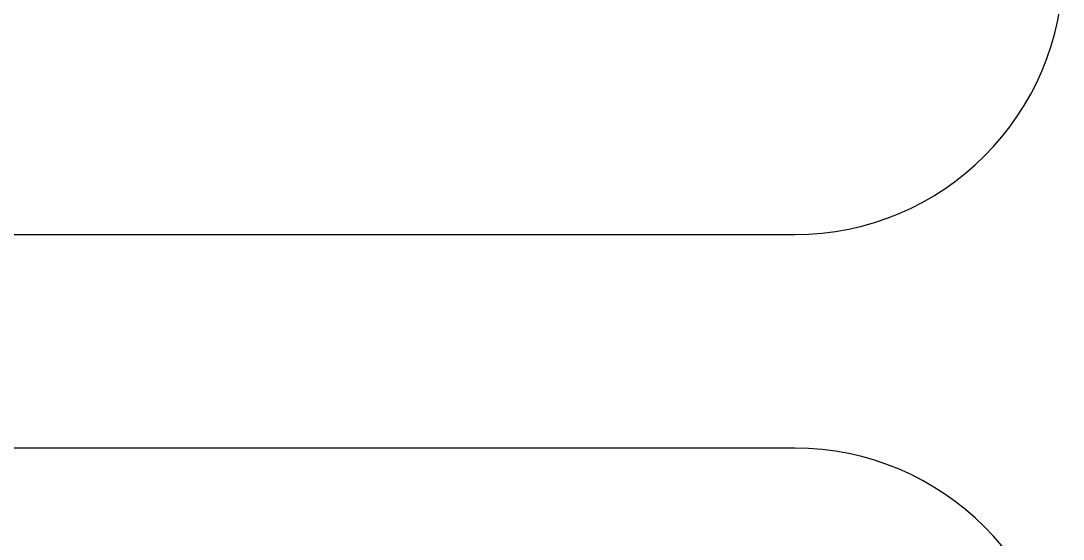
# Model space of a CAD drawing. Extents: x 1489 to 1914, y 371 to 1329.
# Drawn here: x 1803.6 to 1914.2, y 984.8 to 1039.8 of the extents above; entities that cross this region are included whole.
import ezdxf

# ---------------------------------------------------------------- set-up
doc = ezdxf.new("R2010")
doc.units = 0
doc.layers.add('G0101', color=7, linetype='CONTINUOUS')

msp = doc.modelspace()

# ---------------------------------------------------------------- linework, layer by layer
at = {"layer": 'G0101', "color": 1}
for points in [[(1756.970556, 1017.114575), (1885.738553, 1017.114575)], [(1885.728553, 994.436975), (1756.970556, 994.436975)]]:
    msp.add_lwpolyline(points, dxfattribs=at)
msp.add_lwpolyline([(1885.728553, 994.436975)], close=True, dxfattribs=at)
for points in [[(1885.738553, 1017.114575), (1901.465552, 1017.114575), (1914.215552, 1029.864574), (1914.215552, 1045.591574)], [(1914.215552, 965.950976), (1914.215552, 981.683975), (1901.461552, 994.436975), (1885.728553, 994.436975)]]:
    msp.add_open_spline(points, degree=3, dxfattribs=at)

doc.saveas('drawing.dxf')
